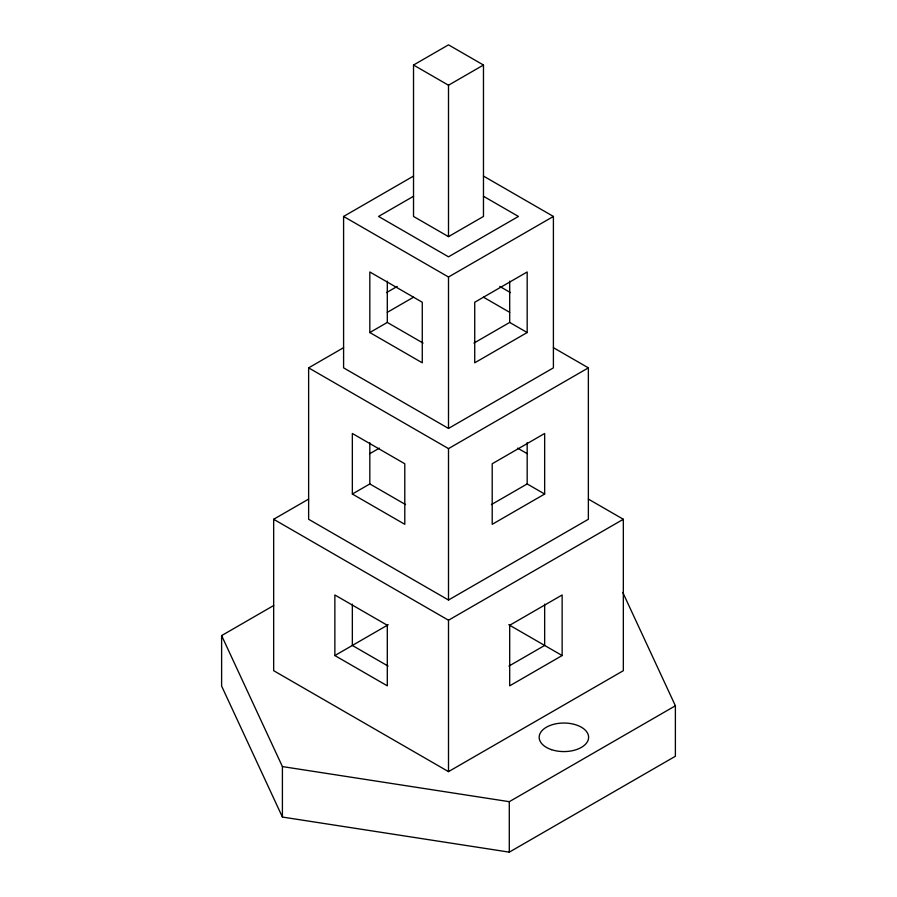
<?xml version="1.0" encoding="UTF-8"?>
<svg xmlns="http://www.w3.org/2000/svg" width="897" height="897" viewBox="0 0 897 897"><rect width="100%" height="100%" fill="white"/><g stroke="black" fill="none" stroke-linecap="round" stroke-linejoin="round"><path stroke-width="1.35" d="M413.528 65.032L448.5 44.85L483.472 65.032L483.472 216.446L448.5 236.64L413.528 216.446L413.528 65.032L448.5 85.226L483.472 65.032M483.472 176.07L553.404 216.446L553.404 367.86L448.5 428.43L343.596 367.86L343.596 216.446L413.528 176.07M413.528 196.264L378.568 216.446L448.5 256.822L518.432 216.446L483.472 196.264M386.517 292.613L397.236 286.423M387.302 312.347L413.528 297.199M343.596 216.446L448.5 277.016L553.404 216.446M553.404 347.677L588.365 367.86L588.365 519.273L448.5 600.026L308.635 519.273L308.635 367.86L343.596 347.677M369.822 332.529L422.274 362.814L422.274 302.255L369.822 271.97L369.822 332.529L387.302 322.438L423.07 343.08M473.93 343.08L509.698 322.438L527.178 332.529L527.178 271.97L474.726 302.255L474.726 362.814L527.178 332.529M369.822 453.658L379.364 448.152M588.365 499.091L623.337 519.273L623.337 670.687L448.5 771.622L273.663 670.687L273.663 519.273L308.635 499.091M352.342 494.034L404.794 524.319L404.794 463.76L352.342 433.475L352.342 494.034L369.822 483.943L405.59 504.596M308.635 367.86L448.5 448.612L588.365 367.86M622.776 592.424L675.385 705.782L675.385 756.261L509.294 852.15L282.409 817.055L221.615 686.059L221.615 635.592L273.742 605.486M491.41 504.596L527.178 483.943L544.658 494.034L544.658 433.475L492.206 463.76L492.206 524.319L544.658 494.034M334.861 655.55L387.302 685.824L387.302 625.265L334.861 594.98L334.861 655.55L388.21 624.738M273.663 519.273L448.5 620.219L623.337 519.273M508.902 666.101L544.658 645.448L544.658 604.152M562.139 655.55L509.698 685.824L509.698 625.265L562.139 594.98L562.139 655.55L508.79 624.738M221.615 635.592L282.409 766.576L509.294 801.683L675.385 705.782M499.764 286.423L510.483 292.613M483.472 297.199L509.698 312.347M517.636 448.152L527.178 453.658M388.098 666.101L352.342 645.448L352.342 604.152M527.178 442.647L527.178 483.943M509.698 281.142L509.698 322.438M509.294 801.683L509.294 852.15M448.5 85.226L448.5 236.64M448.5 277.016L448.5 428.43M448.5 448.612L448.5 600.026M448.5 620.219L448.5 771.622M387.302 281.142L387.302 322.438M369.822 442.647L369.822 483.943M282.409 766.576L282.409 817.055M551.532 749.668A24.724 14.274 0 0 0 588.611 737.312A24.724 14.274 0 0 0 551.532 724.944A24.724 14.274 0 0 0 551.532 749.668"/></g></svg>
